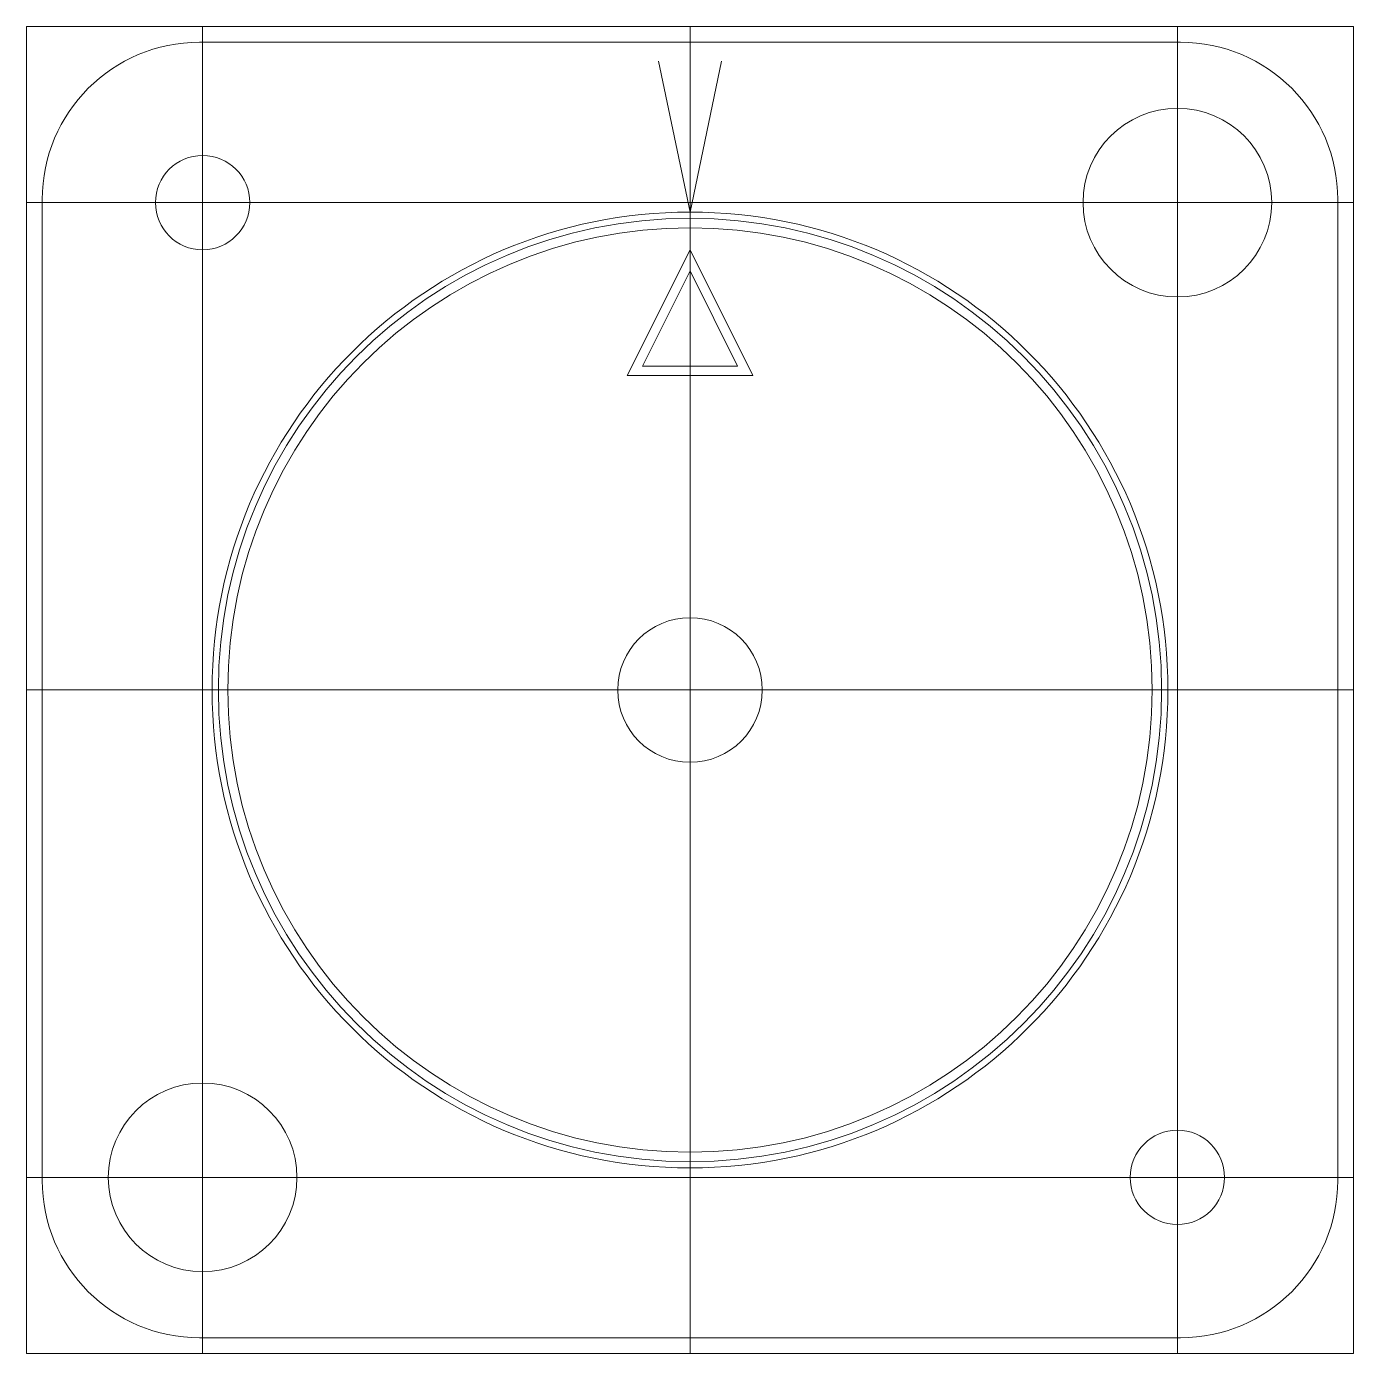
# Model space of a CAD drawing. Header units: millimetres. Extents: x -21.1 to 21.1, y -21.1 to 21.1.
import ezdxf

# ---------------------------------------------------------------- set-up
doc = ezdxf.new("R2010")
doc.units = ezdxf.units.MM
for name, color, linetype, lineweight, true_color in [('dial', 7, 'CONTINUOUS', 0, 0x000000), ('dial_etch', 1, 'CONTINUOUS', 0, 0xff0000), ('indicator', 7, 'CONTINUOUS', 0, 0x000000), ('indicator_etch', 1, 'CONTINUOUS', 0, 0xff0000), ('skeleton', 5, 'CONTINUOUS', 0, 0x0000ff)]:
    doc.layers.add(name, color=color, linetype=linetype, lineweight=lineweight, true_color=true_color)

msp = doc.modelspace()

# ---------------------------------------------------------------- linework, layer by layer
at = {"layer": 'dial'}
for p, q in [((-15.6, 20.6), (15.6, 20.6)), ((-20.6, 15.6), (-20.6, -15.6)), ((20.6, 15.6), (20.6, -15.6)), ((-15.6, -20.6), (15.6, -20.6))]:
    msp.add_line(p, q, dxfattribs=at)
for centre, radius in [((15.5, 15.5), 3), ((-15.5, 15.5), 1.5), ((0, 0), 15.2), ((-15.5, -15.5), 3), ((15.5, -15.5), 1.5)]:
    msp.add_circle(centre, radius, dxfattribs=at)
for centre, start, end in [((-15.6, 15.6), 90, 180), ((15.6, 15.6), 0, 90), ((-15.6, -15.6), 180, 270), ((15.6, -15.6), 270, 0)]:
    msp.add_arc(centre, 5, start, end, dxfattribs=at)
at = {"layer": 'dial_etch'}
for p, q in [((0, 15.2), (0, 20.6)), ((0, 15.2), (-1, 20)), ((0, 15.2), (1, 20)), ((-15.2, 0), (-19, 0)), ((15.2, 0), (19, 0)), ((0, -15.2), (0, -19))]:
    msp.add_line(p, q, dxfattribs=at)
at = {"layer": 'indicator'}
for radius in [14.7, 2.3]:
    msp.add_circle((0, 0), radius, dxfattribs=at)
at = {"layer": 'indicator_etch'}
for p, q in [((0, 15.2), (0, 14)), ((0, 14), (-2, 10)), ((2, 10), (0, 14)), ((0, 13.329), (-1.515, 10.3)), ((1.515, 10.3), (0, 13.329)), ((-1.515, 10.3), (1.515, 10.3)), ((-2, 10), (2, 10))]:
    msp.add_line(p, q, dxfattribs=at)
at = {"layer": 'skeleton'}
for p, q in [((-21.1, 21.1), (-21.1, -21.1)), ((-21.1, 21.1), (21.1, 21.1)), ((-15.5, 21.1), (-15.5, -21.1)), ((0, 21.1), (0, -21.1)), ((15.5, 21.1), (15.5, -21.1)), ((21.1, 21.1), (21.1, -21.1)), ((-21.1, 15.5), (21.1, 15.5)), ((-21.1, 0), (21.1, 0)), ((-21.1, -15.5), (21.1, -15.5)), ((-21.1, -21.1), (21.1, -21.1))]:
    msp.add_line(p, q, dxfattribs=at)
msp.add_circle((0, 0), 15, dxfattribs=at)

doc.saveas('drawing.dxf')
